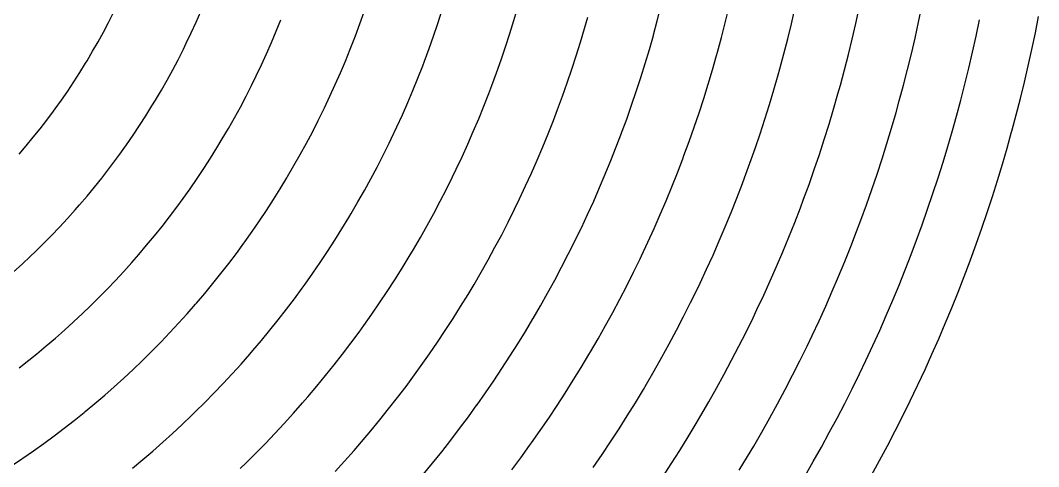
# Model space of a CAD drawing. Header units: inches. Extents: x -134 to 137, y -136 to 138.
# Drawn here: x 44.6 to 134.2, y -64.8 to -25.6 of the extents above; entities that cross this region are included whole.
import ezdxf

# ---------------------------------------------------------------- set-up
doc = ezdxf.new("R2010")
doc.units = ezdxf.units.IN
doc.header["$MEASUREMENT"] = 0
doc.linetypes.add('Continuous2', pattern=[0])
doc.layers.add('single spiral', color=1, linetype='Continuous')

msp = doc.modelspace()

# ---------------------------------------------------------------- linework, layer by layer
at = {"layer": 'single spiral', "color": 7, "linetype": 'Continuous2', "lineweight": -3, "true_color": 0xffffff}
for p, q in [((52.404, -25.794), (52.84, -24.931)), ((60.118, -25.777), (60.529, -24.84)), ((74.518, -25.927), (74.893, -24.868)), ((81.377, -25.889), (81.737, -24.776)), ((88.081, -25.617), (88.425, -24.455)), ((100.694, -25.647), (101.016, -24.398)), ((106.67, -25.839), (106.985, -24.552)), ((112.494, -25.923), (112.801, -24.599)), ((118.164, -25.903), (118.464, -24.544)), ((123.68, -25.784), (123.972, -24.392)), ((51.953, -26.649), (52.404, -25.794)), ((59.692, -26.707), (60.118, -25.777)), ((67.161, -26.576), (67.564, -25.579)), ((74.127, -26.98), (74.518, -25.927)), ((81.002, -26.996), (81.377, -25.889)), ((87.723, -26.774), (88.081, -25.617)), ((94.285, -26.333), (94.568, -25.339)), ((100.357, -26.891), (100.694, -25.647)), ((106.339, -27.122), (106.67, -25.839)), ((112.17, -27.243), (112.494, -25.923)), ((117.849, -27.258), (118.164, -25.903)), ((123.373, -27.172), (123.68, -25.784)), ((128.742, -26.99), (129.041, -25.571)), ((133.955, -26.716), (134.245, -25.266)), ((51.488, -27.496), (51.953, -26.649)), ((59.251, -27.629), (59.692, -26.707)), ((66.743, -27.566), (67.161, -26.576)), ((87.349, -27.927), (87.723, -26.774)), ((93.929, -27.533), (94.285, -26.333)), ((133.65, -28.163), (133.955, -26.716)), ((51.01, -28.336), (51.488, -27.496)), ((58.99, -28.159), (59.251, -27.629)), ((66.311, -28.55), (66.743, -27.566)), ((73.669, -28.16), (74.077, -27.113)), ((74.077, -27.113), (74.127, -26.98)), ((80.612, -28.097), (81.002, -26.996)), ((93.557, -28.728), (93.929, -27.533)), ((99.993, -28.169), (100.346, -26.93)), ((100.346, -26.93), (100.357, -26.891)), ((105.993, -28.401), (106.339, -27.122)), ((111.832, -28.559), (112.17, -27.243)), ((117.518, -28.609), (117.849, -27.258)), ((123.05, -28.557), (123.373, -27.172)), ((128.428, -28.407), (128.742, -26.99)), ((50.518, -29.167), (51.01, -28.336)), ((58.527, -29.071), (58.99, -28.159)), ((65.864, -29.528), (66.311, -28.55)), ((73.247, -29.201), (73.669, -28.16)), ((80.206, -29.193), (80.612, -28.097)), ((86.96, -29.074), (87.349, -27.927)), ((99.624, -29.405), (99.993, -28.169)), ((105.913, -28.69), (105.993, -28.401)), ((111.478, -29.87), (111.832, -28.559)), ((117.171, -29.956), (117.518, -28.609)), ((122.712, -29.938), (123.05, -28.557)), ((128.098, -29.82), (128.428, -28.407)), ((133.329, -29.606), (133.65, -28.163)), ((49.874, -30.209), (50.383, -29.389)), ((50.383, -29.389), (50.518, -29.167)), ((58.05, -29.975), (58.527, -29.071)), ((65.403, -30.498), (65.864, -29.528)), ((72.809, -30.236), (73.247, -29.201)), ((80.051, -29.6), (80.206, -29.193)), ((86.556, -30.216), (86.96, -29.074)), ((93.17, -29.918), (93.557, -28.728)), ((99.24, -30.636), (99.624, -29.405)), ((105.548, -29.963), (105.913, -28.69)), ((49.351, -31.021), (49.874, -30.209)), ((57.559, -30.872), (58.05, -29.975)), ((72.358, -31.264), (72.809, -30.236)), ((79.626, -30.688), (80.051, -29.6)), ((86.137, -31.351), (86.556, -30.216)), ((92.768, -31.103), (93.17, -29.918)), ((105.168, -31.232), (105.548, -29.963)), ((110.952, -31.714), (111.328, -30.408)), ((111.328, -30.408), (111.478, -29.87)), ((116.809, -31.299), (117.171, -29.956)), ((122.358, -31.314), (122.712, -29.938)), ((127.752, -31.229), (128.098, -29.82)), ((132.992, -31.045), (133.329, -29.606)), ((48.815, -31.824), (49.351, -31.021)), ((57.053, -31.76), (57.559, -30.872)), ((64.506, -32.284), (64.994, -31.327)), ((64.994, -31.327), (65.403, -30.498)), ((71.891, -32.285), (72.358, -31.264)), ((79.185, -31.77), (79.626, -30.688)), ((85.877, -32.035), (86.137, -31.351)), ((92.351, -32.282), (92.768, -31.103)), ((98.841, -31.861), (99.24, -30.636)), ((104.772, -32.497), (105.168, -31.232)), ((116.59, -32.084), (116.809, -31.299)), ((121.988, -32.687), (122.358, -31.314)), ((127.391, -32.633), (127.752, -31.229)), ((132.64, -32.481), (132.992, -31.045)), ((48.266, -32.618), (48.815, -31.824)), ((56.535, -32.64), (57.053, -31.76)), ((78.729, -32.846), (79.185, -31.77)), ((85.434, -33.162), (85.877, -32.035)), ((98.427, -33.082), (98.841, -31.861)), ((110.56, -33.015), (110.952, -31.714)), ((116.204, -33.42), (116.59, -32.084)), ((47.704, -33.402), (48.266, -32.618)), ((55.691, -34.009), (56.231, -33.142)), ((56.231, -33.142), (56.535, -32.64)), ((64.004, -33.234), (64.506, -32.284)), ((71.411, -33.299), (71.891, -32.285)), ((78.259, -33.916), (78.729, -32.846)), ((91.92, -33.456), (92.351, -32.282)), ((97.998, -34.297), (98.427, -33.082)), ((104.362, -33.757), (104.772, -32.497)), ((110.154, -34.312), (110.56, -33.015)), ((121.7, -33.717), (121.988, -32.687)), ((127.015, -34.034), (127.391, -32.633)), ((132.272, -33.913), (132.64, -32.481)), ((46.974, -34.381), (47.553, -33.608)), ((47.553, -33.608), (47.704, -33.402)), ((55.137, -34.867), (55.691, -34.009)), ((63.488, -34.176), (64.004, -33.234)), ((70.854, -34.431), (71.351, -33.424)), ((71.351, -33.424), (71.411, -33.299)), ((77.775, -34.979), (78.259, -33.916)), ((84.976, -34.283), (85.434, -33.162)), ((91.553, -34.417), (91.92, -33.456)), ((103.936, -35.011), (104.362, -33.757)), ((115.802, -34.752), (116.204, -33.42)), ((121.304, -35.082), (121.7, -33.717)), ((126.659, -35.305), (127.015, -34.034)), ((131.889, -35.34), (132.272, -33.913)), ((46.383, -35.143), (46.974, -34.381)), ((54.57, -35.717), (55.137, -34.867)), ((62.958, -35.109), (63.488, -34.176)), ((70.342, -35.43), (70.854, -34.431)), ((84.503, -35.398), (84.976, -34.283)), ((91.094, -35.581), (91.553, -34.417)), ((97.554, -35.507), (97.998, -34.297)), ((109.732, -35.603), (110.154, -34.312)), ((115.385, -36.079), (115.802, -34.752)), ((45.779, -35.896), (46.383, -35.143)), ((53.989, -36.558), (54.57, -35.717)), ((62.415, -36.035), (62.958, -35.109)), ((69.817, -36.422), (70.342, -35.43)), ((77.276, -36.034), (77.775, -34.979)), ((84.016, -36.507), (84.503, -35.398)), ((90.62, -36.739), (91.094, -35.581)), ((97.081, -36.745), (97.541, -35.541)), ((97.541, -35.541), (97.554, -35.507)), ((103.495, -36.26), (103.936, -35.011)), ((109.295, -36.89), (109.732, -35.603)), ((120.892, -36.442), (121.304, -35.082)), ((126.253, -36.698), (126.659, -35.305)), ((131.466, -36.849), (131.865, -35.426)), ((131.865, -35.426), (131.889, -35.34)), ((44.536, -37.37), (45.164, -36.638)), ((45.164, -36.638), (45.779, -35.896)), ((53.396, -37.389), (53.989, -36.558)), ((61.938, -36.821), (62.415, -36.035)), ((69.278, -37.407), (69.817, -36.422)), ((76.569, -37.469), (77.088, -36.423)), ((77.088, -36.423), (77.276, -36.034)), ((83.514, -37.608), (84.016, -36.507)), ((103.039, -37.503), (103.495, -36.26)), ((114.953, -37.401), (115.385, -36.079)), ((120.465, -37.798), (120.892, -36.442)), ((125.832, -38.086), (126.253, -36.698)), ((53.053, -37.858), (53.396, -37.389)), ((61.369, -37.732), (61.938, -36.821)), ((68.725, -38.383), (69.278, -37.407)), ((76.036, -38.509), (76.569, -37.469)), ((82.998, -38.703), (83.514, -37.608)), ((90.131, -37.89), (90.62, -36.739)), ((96.606, -37.943), (97.081, -36.745)), ((102.935, -37.78), (103.039, -37.503)), ((108.843, -38.171), (109.295, -36.89)), ((114.505, -38.718), (114.953, -37.401)), ((131.051, -38.268), (131.466, -36.849)), ((52.439, -38.674), (53.053, -37.858)), ((60.786, -38.633), (61.369, -37.732)), ((68.158, -39.351), (68.725, -38.383)), ((75.489, -39.54), (76.036, -38.509)), ((89.627, -39.035), (90.131, -37.89)), ((96.117, -39.135), (96.606, -37.943)), ((102.461, -39.017), (102.935, -37.78)), ((108.377, -39.446), (108.843, -38.171)), ((120.023, -39.149), (120.465, -37.798)), ((125.395, -39.469), (125.832, -38.086)), ((130.621, -39.682), (131.051, -38.268)), ((51.813, -39.48), (52.439, -38.674)), ((60.191, -39.526), (60.786, -38.633)), ((68.089, -39.466), (68.158, -39.351)), ((82.141, -40.441), (82.681, -39.358)), ((82.681, -39.358), (82.998, -38.703)), ((89.109, -40.173), (89.627, -39.035)), ((95.613, -40.321), (96.117, -39.135)), ((101.972, -40.248), (102.461, -39.017)), ((114.043, -40.029), (114.505, -38.718)), ((119.566, -40.494), (120.023, -39.149)), ((50.524, -41.063), (51.175, -40.277)), ((51.175, -40.277), (51.813, -39.48)), ((59.582, -40.41), (60.191, -39.526)), ((67.507, -40.425), (68.089, -39.466)), ((74.928, -40.564), (75.489, -39.54)), ((88.577, -41.304), (89.109, -40.173)), ((101.468, -41.473), (101.972, -40.248)), ((107.693, -41.233), (108.182, -39.965)), ((108.182, -39.965), (108.377, -39.446)), ((113.565, -41.334), (114.043, -40.029)), ((124.944, -40.847), (125.395, -39.469)), ((130.175, -41.091), (130.621, -39.682)), ((49.861, -41.839), (50.524, -41.063)), ((58.96, -41.284), (59.582, -40.41)), ((66.911, -41.376), (67.507, -40.425)), ((74.353, -41.58), (74.928, -40.564)), ((81.588, -41.518), (82.141, -40.441)), ((95.094, -41.501), (95.613, -40.321)), ((119.093, -41.835), (119.566, -40.494)), ((124.477, -42.22), (124.944, -40.847)), ((129.714, -42.496), (130.175, -41.091)), ((49.481, -42.273), (49.861, -41.839)), ((57.774, -42.879), (58.419, -42.022)), ((58.419, -42.022), (58.96, -41.284)), ((66.301, -42.318), (66.911, -41.376)), ((73.764, -42.588), (74.353, -41.58)), ((81.02, -42.586), (81.588, -41.518)), ((88.13, -42.226), (88.577, -41.304)), ((94.561, -42.673), (95.094, -41.501)), ((100.949, -42.691), (101.468, -41.473)), ((107.19, -42.494), (107.693, -41.233)), ((112.779, -43.391), (113.28, -42.094)), ((113.28, -42.094), (113.565, -41.334)), ((118.606, -43.169), (119.093, -41.835)), ((48.799, -43.032), (49.481, -42.273)), ((57.115, -43.726), (57.774, -42.879)), ((65.678, -43.251), (66.301, -42.318)), ((72.937, -43.952), (73.545, -42.955)), ((73.545, -42.955), (73.764, -42.588)), ((80.438, -43.648), (81.02, -42.586)), ((87.571, -43.345), (88.13, -42.226)), ((94.013, -43.839), (94.561, -42.673)), ((100.416, -43.903), (100.949, -42.691)), ((106.673, -43.75), (107.19, -42.494)), ((123.995, -43.588), (124.477, -42.22)), ((129.239, -43.895), (129.714, -42.496)), ((47.401, -44.517), (48.106, -43.78)), ((48.106, -43.78), (48.799, -43.032)), ((56.444, -44.563), (57.115, -43.726)), ((65.043, -44.175), (65.678, -43.251)), ((79.843, -44.701), (80.438, -43.648)), ((86.998, -44.456), (87.571, -43.345)), ((93.436, -45.028), (93.999, -43.869)), ((93.999, -43.869), (94.013, -43.839)), ((106.14, -45), (106.673, -43.75)), ((112.263, -44.682), (112.779, -43.391)), ((118.231, -44.167), (118.606, -43.169)), ((123.498, -44.95), (123.995, -43.588)), ((128.748, -45.288), (129.239, -43.895)), ((46.685, -45.243), (47.401, -44.517)), ((55.761, -45.389), (56.444, -44.563)), ((64.394, -45.089), (65.043, -44.175)), ((72.316, -44.94), (72.937, -43.952)), ((79.234, -45.746), (79.843, -44.701)), ((86.411, -45.56), (86.998, -44.456)), ((99.868, -45.109), (100.416, -43.903)), ((111.732, -45.967), (112.263, -44.682)), ((117.717, -45.491), (118.231, -44.167)), ((45.957, -45.957), (46.685, -45.243)), ((55.066, -46.206), (55.761, -45.389)), ((63.654, -46.099), (64.318, -45.195)), ((64.318, -45.195), (64.394, -45.089)), ((71.681, -45.919), (72.316, -44.94)), ((85.81, -46.656), (86.411, -45.56)), ((92.859, -46.179), (93.436, -45.028)), ((99.306, -46.307), (99.868, -45.109)), ((105.593, -46.243), (106.14, -45)), ((117.188, -46.811), (117.717, -45.491)), ((123.034, -46.182), (123.498, -44.95)), ((128.242, -46.676), (128.748, -45.288)), ((44.799, -47.05), (45.544, -46.353)), ((45.544, -46.353), (45.957, -45.957)), ((54.466, -46.89), (55.066, -46.206)), ((62.978, -46.993), (63.654, -46.099)), ((71.034, -46.89), (71.681, -45.919)), ((78.231, -47.399), (78.863, -46.367)), ((78.863, -46.367), (79.234, -45.746)), ((92.268, -47.324), (92.859, -46.179)), ((98.599, -47.761), (99.179, -46.571)), ((99.179, -46.571), (99.306, -46.307)), ((105.031, -47.479), (105.593, -46.243)), ((111.186, -47.246), (111.732, -45.967)), ((122.508, -47.534), (123.034, -46.182)), ((44.044, -47.734), (44.799, -47.05)), ((53.748, -47.687), (54.466, -46.89)), ((62.289, -47.878), (62.978, -46.993)), ((70.372, -47.852), (71.034, -46.89)), ((77.586, -48.422), (78.231, -47.399)), ((85.195, -47.745), (85.81, -46.656)), ((91.662, -48.461), (92.268, -47.324)), ((104.455, -48.708), (105.031, -47.479)), ((110.626, -48.519), (111.186, -47.246)), ((116.645, -48.124), (117.188, -46.811)), ((127.69, -48.14), (128.212, -46.758)), ((128.212, -46.758), (128.242, -46.676)), ((53.019, -48.473), (53.748, -47.687)), ((61.588, -48.753), (62.289, -47.878)), ((69.699, -48.803), (70.372, -47.852)), ((84.567, -48.825), (85.195, -47.745)), ((98.005, -48.944), (98.599, -47.761)), ((116.087, -49.43), (116.645, -48.124)), ((121.968, -48.879), (122.508, -47.534)), ((127.153, -49.517), (127.69, -48.14)), ((51.526, -50.011), (52.278, -49.247)), ((52.278, -49.247), (53.019, -48.473)), ((60.875, -49.617), (61.588, -48.753)), ((68.759, -50.086), (69.451, -49.147)), ((69.451, -49.147), (69.699, -48.803)), ((76.928, -49.437), (77.586, -48.422)), ((84.043, -49.701), (84.567, -48.825)), ((91.043, -49.59), (91.662, -48.461)), ((97.397, -50.12), (98.005, -48.944)), ((103.621, -50.425), (104.217, -49.205)), ((104.217, -49.205), (104.455, -48.708)), ((110.051, -49.784), (110.626, -48.519)), ((121.413, -50.219), (121.968, -48.879)), ((50.763, -50.763), (51.526, -50.011)), ((60.149, -50.471), (60.875, -49.617)), ((68.054, -51.016), (68.759, -50.086)), ((76.256, -50.443), (76.928, -49.437)), ((83.389, -50.766), (84.043, -49.701)), ((90.41, -50.712), (91.043, -49.59)), ((96.774, -51.288), (97.397, -50.12)), ((109.462, -51.043), (110.051, -49.784)), ((115.514, -50.731), (116.087, -49.43)), ((126.601, -50.888), (127.153, -49.517)), ((50.109, -51.389), (50.763, -50.763)), ((59.327, -51.409), (60.067, -50.567)), ((60.067, -50.567), (60.149, -50.471)), ((67.337, -51.936), (68.054, -51.016)), ((75.572, -51.44), (76.256, -50.443)), ((82.722, -51.823), (83.389, -50.766)), ((89.763, -51.825), (90.41, -50.712)), ((103.01, -51.638), (103.621, -50.425)), ((109.113, -51.771), (109.462, -51.043)), ((114.927, -52.024), (115.514, -50.731)), ((120.843, -51.552), (121.413, -50.219)), ((126.035, -52.252), (126.601, -50.888)), ((49.325, -52.12), (50.109, -51.389)), ((58.576, -52.241), (59.327, -51.409)), ((66.607, -52.846), (67.337, -51.936)), ((74.874, -52.427), (75.572, -51.44)), ((82.041, -52.871), (82.722, -51.823)), ((89.087, -52.955), (89.748, -51.85)), ((89.748, -51.85), (89.763, -51.825)), ((96.137, -52.449), (96.774, -51.288)), ((102.385, -52.843), (103.01, -51.638)), ((108.501, -53.019), (109.113, -51.771)), ((120.258, -52.879), (120.843, -51.552)), ((47.726, -53.546), (48.531, -52.839)), ((48.531, -52.839), (49.325, -52.12)), ((57.813, -53.062), (58.576, -52.241)), ((65.865, -53.746), (66.607, -52.846)), ((74.453, -53.011), (74.874, -52.427)), ((95.486, -53.601), (96.137, -52.449)), ((101.746, -54.041), (102.385, -52.843)), ((114.325, -53.311), (114.927, -52.024)), ((125.454, -53.611), (126.035, -52.252)), ((46.911, -54.24), (47.726, -53.546)), ((57.039, -53.871), (57.813, -53.062)), ((65.112, -54.635), (65.865, -53.746)), ((73.734, -53.983), (74.453, -53.011)), ((81.347, -53.91), (82.041, -52.871)), ((88.412, -54.052), (89.087, -52.955)), ((94.822, -54.746), (95.486, -53.601)), ((107.874, -54.26), (108.501, -53.019)), ((113.866, -54.269), (114.325, -53.311)), ((119.659, -54.199), (120.258, -52.879)), ((124.858, -54.963), (125.454, -53.611)), ((46.085, -54.922), (46.911, -54.24)), ((56.253, -54.67), (57.039, -53.871)), ((64.837, -54.952), (65.112, -54.635)), ((73.003, -54.946), (73.734, -53.983)), ((80.64, -54.94), (81.347, -53.91)), ((87.723, -55.14), (88.412, -54.052)), ((101.093, -55.232), (101.746, -54.041)), ((107.233, -55.494), (107.874, -54.26)), ((113.239, -55.543), (113.866, -54.269)), ((119.046, -55.512), (119.659, -54.199)), ((44.539, -56.146), (45.383, -55.486)), ((45.383, -55.486), (46.085, -54.922)), ((54.56, -56.316), (55.369, -55.542)), ((55.369, -55.542), (55.457, -55.457)), ((55.457, -55.457), (56.253, -54.67)), ((64.067, -55.828), (64.837, -54.952)), ((72.259, -55.899), (73.003, -54.946)), ((79.92, -55.961), (80.64, -54.94)), ((87.021, -56.219), (87.723, -55.14)), ((93.994, -56.129), (94.675, -54.994)), ((94.675, -54.994), (94.822, -54.746)), ((100.426, -56.414), (101.093, -55.232)), ((106.579, -56.72), (107.233, -55.494)), ((112.598, -56.811), (113.239, -55.543)), ((118.477, -56.696), (119.046, -55.512)), ((124.248, -56.308), (124.858, -54.963)), ((53.74, -57.079), (54.56, -56.316)), ((63.284, -56.692), (64.067, -55.828)), ((71.502, -56.842), (72.259, -55.899)), ((79.324, -56.784), (79.92, -55.961)), ((86.306, -57.29), (87.021, -56.219)), ((93.299, -57.255), (93.994, -56.129)), ((99.745, -57.588), (100.426, -56.414)), ((123.623, -57.646), (124.248, -56.308)), ((52.909, -57.83), (53.74, -57.079)), ((62.49, -57.546), (63.284, -56.692)), ((70.734, -57.775), (71.502, -56.842)), ((78.581, -57.788), (79.324, -56.784)), ((85.578, -58.351), (86.306, -57.29)), ((92.591, -58.373), (93.299, -57.255)), ((105.91, -57.938), (106.579, -56.72)), ((111.942, -58.071), (112.598, -56.811)), ((117.836, -57.996), (118.477, -56.696)), ((52.067, -58.569), (52.909, -57.83)), ((61.684, -58.388), (62.49, -57.546)), ((69.953, -58.698), (70.734, -57.775)), ((77.824, -58.782), (78.581, -57.788)), ((98.766, -59.222), (99.466, -58.059)), ((99.466, -58.059), (99.745, -57.588)), ((105.227, -59.149), (105.91, -57.938)), ((111.272, -59.324), (111.942, -58.071)), ((117.181, -59.289), (117.836, -57.996)), ((122.947, -59.053), (123.587, -57.722)), ((123.587, -57.722), (123.623, -57.646)), ((51.215, -59.295), (52.067, -58.569)), ((60.867, -59.219), (61.684, -58.388)), ((69.485, -59.239), (69.953, -58.698)), ((77.055, -59.767), (77.824, -58.782)), ((84.837, -59.403), (85.578, -58.351)), ((91.869, -59.482), (92.591, -58.373)), ((122.292, -60.378), (122.947, -59.053)), ((50.262, -60.084), (50.354, -60.009)), ((50.354, -60.009), (51.215, -59.295)), ((60.039, -60.039), (60.867, -59.219)), ((68.685, -60.145), (69.485, -59.239)), ((76.273, -60.741), (77.055, -59.767)), ((84.067, -60.467), (84.822, -59.425)), ((84.822, -59.425), (84.837, -59.403)), ((91.134, -60.583), (91.869, -59.482)), ((98.052, -60.376), (98.766, -59.222)), ((104.531, -60.351), (105.227, -59.149)), ((110.589, -60.569), (111.272, -59.324)), ((116.511, -60.575), (117.181, -59.289)), ((48.506, -61.472), (49.389, -60.784)), ((49.389, -60.784), (50.262, -60.084)), ((58.898, -61.133), (59.741, -60.328)), ((59.741, -60.328), (60.039, -60.039)), ((67.873, -61.04), (68.685, -60.145)), ((75.48, -61.705), (76.273, -60.741)), ((83.299, -61.5), (84.067, -60.467)), ((90.385, -61.674), (91.134, -60.583)), ((97.325, -61.522), (98.052, -60.376)), ((104.121, -61.043), (104.531, -60.351)), ((109.891, -61.806), (110.589, -60.569)), ((115.827, -61.853), (116.511, -60.575)), ((121.623, -61.695), (122.292, -60.378)), ((47.613, -62.147), (48.506, -61.472)), ((58.043, -61.925), (58.898, -61.133)), ((67.049, -61.924), (67.873, -61.04)), ((74.674, -62.659), (75.48, -61.705)), ((82.519, -62.524), (83.299, -61.5)), ((89.624, -62.755), (90.385, -61.674)), ((96.584, -62.66), (97.325, -61.522)), ((103.403, -62.233), (104.121, -61.043)), ((109.18, -63.035), (109.891, -61.806)), ((120.94, -63.005), (121.623, -61.695)), ((46.711, -62.81), (47.613, -62.147)), ((56.302, -63.475), (57.178, -62.706)), ((57.178, -62.706), (58.043, -61.925)), ((66.214, -62.797), (67.049, -61.924)), ((74.011, -63.424), (74.674, -62.659)), ((81.726, -63.538), (82.519, -62.524)), ((95.83, -63.788), (96.584, -62.66)), ((102.671, -63.414), (103.403, -62.233)), ((115.129, -63.124), (115.827, -61.853)), ((44.879, -64.094), (45.8, -63.459)), ((45.8, -63.459), (46.711, -62.81)), ((55.416, -64.231), (56.302, -63.475)), ((65.367, -63.659), (66.214, -62.797)), ((73.183, -64.359), (74.011, -63.424)), ((80.921, -64.542), (81.726, -63.538)), ((88.681, -64.058), (89.458, -62.988)), ((89.458, -62.988), (89.624, -62.755)), ((101.925, -64.587), (102.671, -63.414)), ((108.641, -63.946), (109.18, -63.035)), ((114.418, -64.386), (115.129, -63.124)), ((120.243, -64.307), (120.94, -63.005)), ((43.855, -64.78), (44.785, -64.159)), ((44.785, -64.159), (44.879, -64.094)), ((54.52, -64.975), (55.416, -64.231)), ((64.51, -64.51), (65.367, -63.659)), ((72.343, -65.283), (73.183, -64.359)), ((87.891, -65.119), (88.681, -64.058)), ((95.062, -64.907), (95.83, -63.788)), ((107.905, -65.161), (108.641, -63.946)), ((113.692, -65.64), (114.418, -64.386)), ((119.532, -65.602), (120.243, -64.307)), ((63.999, -65.005), (64.51, -64.51)), ((80.103, -65.535), (80.921, -64.542)), ((101.167, -65.751), (101.925, -64.587))]:
    msp.add_line(p, q, dxfattribs=at)

doc.saveas('drawing.dxf')
